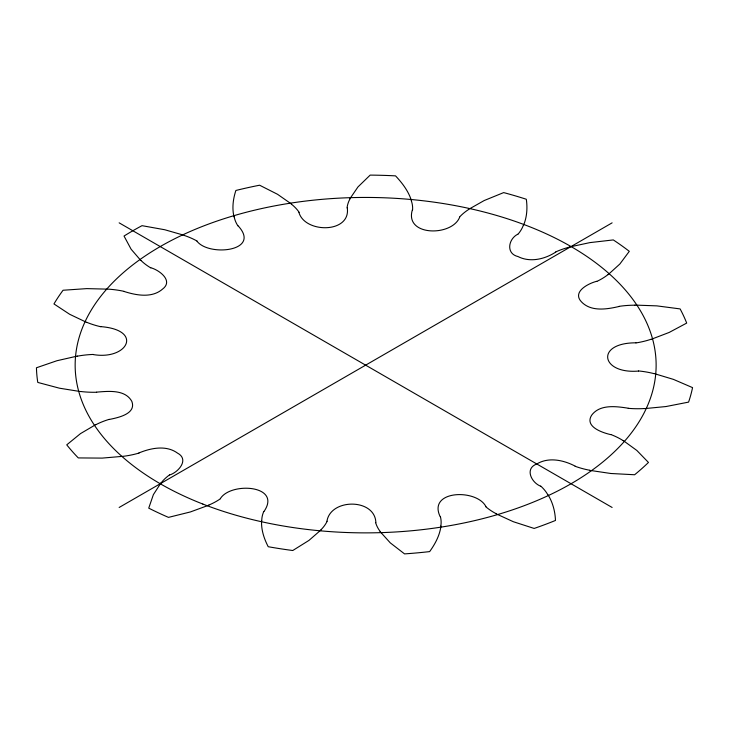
<?xml version="1.0" encoding="UTF-8"?>
<svg xmlns="http://www.w3.org/2000/svg" width="729" height="729" viewBox="0 0 729 729"><rect width="100%" height="100%" fill="white"/><g stroke="black" fill="none" stroke-linecap="round" stroke-linejoin="round"><path stroke-width="1.09" d="M261.593 520.652C261.082 529.773 264.071 538.713 268.217 546.714A329.216 190.069 0 0 0 292.766 550.513L308.968 540.399L321.079 529.855M440.954 526.083C439.751 535.469 435.104 544.025 429.654 551.598A329.216 190.069 0 0 1 404.549 553.894L390.27 542.859L380.137 531.641M326.947 521.208C330.674 498.117 375.171 498.262 375.863 522.693M412.368 209.843C404.231 236.46 452.071 236.706 459.68 217.16M523.404 225.543C526.967 217.324 527.586 208.057 526.311 199.254A329.216 190.069 0 0 0 503.666 192.593L484.174 200.548L468.537 209.405M349.92 198.707L357.966 186.943L370.168 175.106A329.216 190.069 0 0 1 395.546 175.871C402.262 183.015 408.422 191.107 411.411 200.566M263.998 511.476C282.187 485.086 230.792 481.669 220.349 498.636M161.045 482.78L153.382 494.636L148.734 508.14A329.216 190.069 0 0 0 168.481 517.38L190.406 511.94L208.895 505.151M517.745 234.237C508.386 238.902 505.662 253.674 517.982 256.544C530.12 262.759 544.9 259.205 555.817 252.034M608.123 274.66L619.878 263.989L629.3 251.332A329.216 190.069 0 0 0 613.299 239.923L589.898 242.611L569.367 247.031M119.155 507.466L612.123 222.846M169.711 474.953C178.459 472.219 189.531 459.461 177.512 453.11C166.23 444.863 150.867 448.007 138.884 452.973M95.864 424.57L80.518 433.6L66.749 444.845A329.216 190.069 0 0 0 78.285 457.921L102.151 458.104L123.821 456.245A65.255 37.671 0 0 0 138.975 453.083M596.823 281.276C588.531 283.317 571.973 291.728 581.323 301.706C590.855 311.966 606.838 309.333 619.067 306.481M650.906 339.432L669.176 332.442L686.691 323.084A329.216 190.069 0 0 0 680.111 308.914L656.838 305.87L634.968 305.087M109.295 419.448C118.089 417.699 136.624 413.835 131.812 401.333C125.115 389.286 108.339 391.181 96.62 392.138M77.338 356.08L56.953 360.727L36.45 367.771A329.216 190.069 0 0 0 37.78 382.424L59.45 388.192L80.555 391.582M635.934 342.821C595.119 342.739 600.723 374.269 638.495 371.061M644.372 408.641L665.978 406.545L688.577 402.116A329.216 190.069 0 0 0 692.55 387.618L673.432 379.381L654.004 373.53M93.203 354.558C127.384 360.418 143.813 330.037 100.866 326.628M628.298 408.222C616.242 406.354 599.885 404.039 591.629 415.238C584.385 426.675 602.327 432.725 610.747 434.621M589.643 470.342L610.856 473.495L634.622 474.752A329.216 190.069 0 0 0 648.464 462.45L636.809 450.431L623.177 440.526M124.222 291.5C136.432 295.4 152.088 298.307 162.622 289.039C173.602 280.802 159.332 270.067 150.903 267.789M184.41 235.385L164.79 229.753L142.009 225.671A329.216 190.069 0 0 0 124.03 236.041L131.102 249.2L140.87 260.526M86.587 322.355L69.692 314.299L53.964 303.938A329.216 190.069 0 0 1 63.068 290.242L86.76 288.62L108.657 289.167A65.255 37.671 0 0 1 124.294 291.39M575.254 466.177C563.69 460.108 548.627 456.755 536.808 463.981C524.37 468.483 531.487 482.662 540.617 486.179M496.176 513.845L513.334 521.718L534.157 528.443A329.216 190.069 0 0 0 555.471 520.451C555.134 511.348 552.71 502.217 547.816 494.481M119.155 222.846L612.123 507.466M196.985 241.181C208.685 256.818 261.839 251.423 238.064 225.78M291.5 204.047L277.549 194.297L259.606 185.212A329.216 190.069 0 0 0 235.877 190.469C233.116 198.889 231.904 208.084 234.009 216.786M485.961 506.673C476.848 488.548 427.176 489.961 440.234 516.806M298.908 212.294C304.631 233.462 350.968 233.654 347.286 207.874M540.79 486.115A65.255 37.671 0 0 1 547.661 494.508M589.688 470.251A65.255 37.671 0 0 1 575.145 466.278M610.866 434.52A65.255 37.671 0 0 1 623.058 440.58M644.354 408.55A65.255 37.671 0 0 1 628.27 408.34M638.531 370.943A65.255 37.671 0 0 1 653.94 373.613M650.833 339.349A65.255 37.671 0 0 1 635.989 342.931M619.012 306.362A65.255 37.671 0 0 1 634.968 305.187M607.986 274.605A65.255 37.671 0 0 1 596.96 281.367M555.689 251.942A65.255 37.671 0 0 1 569.431 247.122M523.249 225.525A65.255 37.671 0 0 1 517.936 234.291M459.498 217.105A65.255 37.671 0 0 1 468.656 209.469M411.247 200.584A65.255 37.671 0 0 1 412.578 209.843M347.077 207.865A65.255 37.671 0 0 1 350.075 198.735M291.372 204.102A65.255 37.671 0 0 1 299.1 212.248M237.873 225.817A65.255 37.671 0 0 1 234.173 216.777M184.328 235.467A65.255 37.671 0 0 1 197.131 241.099M150.757 267.871A65.255 37.671 0 0 1 141.007 260.481M100.793 326.738A65.255 37.671 0 0 1 86.687 322.282M77.383 356.171A65.255 37.671 0 0 1 93.194 354.44M96.629 392.257A65.255 37.671 0 0 1 80.591 391.491M95.973 424.633A65.255 37.671 0 0 1 109.195 419.348M161.191 482.817A65.255 37.671 0 0 1 169.547 474.88M220.513 498.709A65.255 37.671 0 0 1 208.804 505.079M261.757 520.652A65.255 37.671 0 0 1 263.798 511.439M327.148 521.244A65.255 37.671 0 0 1 320.933 529.81M380.283 531.605A65.255 37.671 0 0 1 375.663 522.711M440.434 516.788A65.255 37.671 0 0 1 440.799 526.074M496.285 513.772A65.255 37.671 0 0 1 485.787 506.737M202.817 504.049A290.488 167.716 0 0 0 655.389 377.121A290.488 167.716 0 0 0 238.711 214.299A290.488 167.716 0 0 0 202.817 504.049"/></g></svg>
